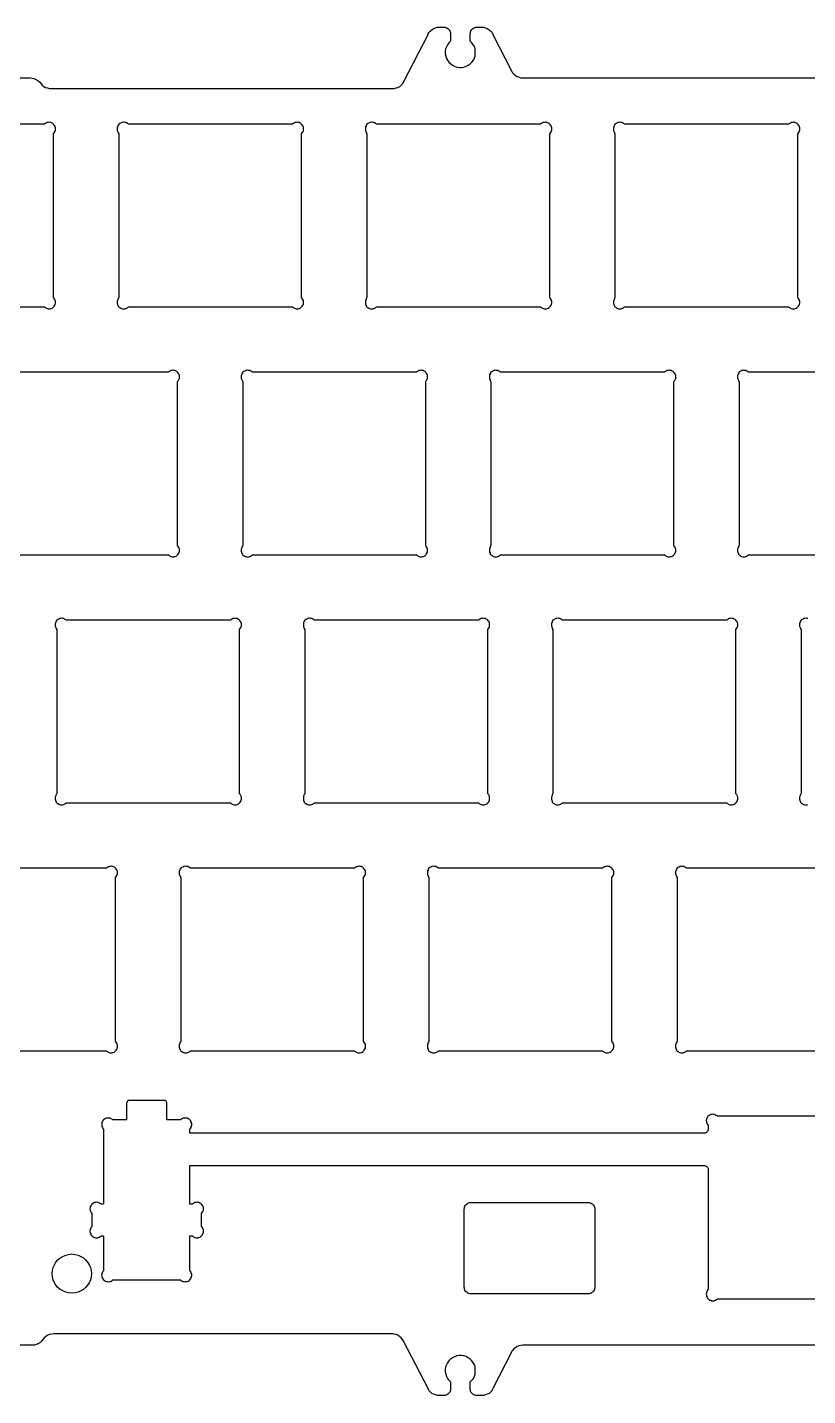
# Model space of a CAD drawing. Header units: inches. Extents: x 18 to 324, y 9 to 114.
# Drawn here: x 90.5 to 150.3, y 9.4 to 114.3 of the extents above; entities that cross this region are included whole.
import ezdxf

# ---------------------------------------------------------------- set-up
doc = ezdxf.new("R2010")
doc.units = ezdxf.units.IN
doc.header["$MEASUREMENT"] = 0

msp = doc.modelspace()

# ---------------------------------------------------------------- linework, layer by layer
for points in [[(31.59, 110.38), (90.74, 110.38), (90.74, 110.38), (90.89, 110.36), (91.04, 110.33), (91.04, 110.33), (91.19, 110.26), (91.34, 110.18), (91.34, 110.18), (91.47, 110.08), (91.57, 109.96), (91.57, 109.96), (91.67, 109.83), (91.79, 109.73), (91.79, 109.73), (91.92, 109.66), (92.07, 109.61), (92.07, 109.61), (92.22, 109.56), (92.37, 109.56), (118.47, 109.56), (118.47, 109.56), (118.62, 109.56), (118.79, 109.61), (118.79, 109.61), (118.92, 109.66), (119.07, 109.73), (119.07, 109.73), (119.17, 109.83), (119.29, 109.96), (119.29, 109.96), (119.32, 110.03), (119.37, 110.11), (121.22, 113.71), (121.22, 113.71), (121.24, 113.78), (121.29, 113.86), (121.29, 113.86), (121.39, 113.96), (121.52, 114.06), (121.52, 114.06), (121.64, 114.16), (121.79, 114.21), (121.79, 114.21), (121.94, 114.26), (122.09, 114.26), (122.44, 114.26), (122.44, 114.26), (122.52, 114.26), (122.59, 114.23), (122.59, 114.23), (122.67, 114.21), (122.74, 114.16), (122.74, 114.16), (122.79, 114.11), (122.84, 114.06), (122.84, 114.06), (122.89, 113.98), (122.92, 113.91), (122.92, 113.91), (122.94, 113.83), (122.94, 113.76), (122.94, 113.21), (122.94, 113.21), (122.82, 113.08), (122.72, 112.93), (122.72, 112.93), (122.64, 112.76), (122.57, 112.61), (122.57, 112.61), (122.54, 112.41), (122.54, 112.23), (122.54, 112.23), (122.59, 112.06), (122.64, 111.88), (122.64, 111.88), (122.72, 111.73), (122.82, 111.58), (122.82, 111.58), (122.97, 111.46), (123.09, 111.36), (123.09, 111.36), (123.27, 111.26), (123.44, 111.21), (123.44, 111.21), (123.62, 111.18), (123.79, 111.18), (123.79, 111.18), (123.97, 111.21), (124.14, 111.28), (124.14, 111.28), (124.29, 111.36), (124.44, 111.46), (124.44, 111.46), (124.57, 111.58), (124.69, 111.73), (124.69, 111.73), (124.77, 111.91), (124.82, 112.06), (124.82, 112.06), (124.84, 112.26), (124.84, 112.43), (124.84, 112.43), (124.82, 112.61), (124.77, 112.78), (124.77, 112.78), (124.67, 112.93), (124.57, 113.08), (124.57, 113.08), (124.52, 113.13), (124.44, 113.21), (124.44, 113.76), (124.44, 113.76), (124.47, 113.83), (124.47, 113.91), (124.47, 113.91), (124.49, 113.98), (124.54, 114.06), (124.54, 114.06), (124.59, 114.11), (124.64, 114.16), (124.64, 114.16), (124.72, 114.21), (124.79, 114.23), (124.79, 114.23), (124.87, 114.26), (124.94, 114.26), (125.29, 114.26), (125.29, 114.26), (125.37, 114.26), (125.47, 114.26), (125.47, 114.26), (125.62, 114.21), (125.74, 114.16), (125.74, 114.16), (125.89, 114.06), (126.02, 113.96), (126.02, 113.96), (126.12, 113.86), (126.19, 113.71), (127.62, 110.93), (127.62, 110.93), (127.69, 110.78), (127.79, 110.66), (127.79, 110.66), (127.92, 110.56), (128.04, 110.48), (128.04, 110.48), (128.19, 110.43), (128.34, 110.38), (128.34, 110.38), (128.42, 110.38), (128.49, 110.38), (213.59, 110.38)], [(79.27, 92.83), (91.84, 92.83), (91.84, 92.83), (91.92, 92.78), (91.97, 92.73), (91.97, 92.73), (92.04, 92.71), (92.12, 92.68), (92.12, 92.68), (92.19, 92.68), (92.27, 92.68), (92.27, 92.68), (92.34, 92.71), (92.42, 92.73), (92.42, 92.73), (92.49, 92.78), (92.54, 92.83), (92.54, 92.83), (92.59, 92.88), (92.64, 92.96), (92.64, 92.96), (92.67, 93.03), (92.69, 93.11), (92.69, 93.11), (92.69, 93.18), (92.69, 93.26), (92.69, 93.26), (92.67, 93.33), (92.64, 93.41), (92.64, 93.41), (92.59, 93.48), (92.54, 93.53), (92.54, 106.11), (92.54, 106.11), (92.59, 106.18), (92.64, 106.26), (92.64, 106.26), (92.67, 106.31), (92.69, 106.38), (92.69, 106.38), (92.69, 106.48), (92.69, 106.56), (92.69, 106.56), (92.67, 106.63), (92.64, 106.71), (92.64, 106.71), (92.59, 106.76), (92.54, 106.83), (92.54, 106.83), (92.49, 106.88), (92.42, 106.91), (92.42, 106.91), (92.34, 106.96), (92.27, 106.96), (92.27, 106.96), (92.19, 106.98), (92.12, 106.96), (92.12, 106.96), (92.04, 106.96), (91.97, 106.91), (91.97, 106.91), (91.92, 106.88), (91.84, 106.83), (79.27, 106.83)], [(110.84, 92.83), (110.92, 92.78), (110.97, 92.73), (110.97, 92.73), (111.04, 92.71), (111.12, 92.68), (111.12, 92.68), (111.19, 92.68), (111.27, 92.68), (111.27, 92.68), (111.34, 92.71), (111.42, 92.73), (111.42, 92.73), (111.49, 92.78), (111.54, 92.83), (111.54, 92.83), (111.59, 92.88), (111.64, 92.96), (111.64, 92.96), (111.67, 93.03), (111.69, 93.11), (111.69, 93.11), (111.69, 93.18), (111.69, 93.26), (111.69, 93.26), (111.67, 93.33), (111.64, 93.41), (111.64, 93.41), (111.59, 93.48), (111.54, 93.53), (111.54, 106.11), (111.54, 106.11), (111.59, 106.18), (111.64, 106.26), (111.64, 106.26), (111.67, 106.31), (111.69, 106.38), (111.69, 106.38), (111.69, 106.48), (111.69, 106.56), (111.69, 106.56), (111.67, 106.63), (111.64, 106.71), (111.64, 106.71), (111.59, 106.76), (111.54, 106.83), (111.54, 106.83), (111.49, 106.88), (111.42, 106.91), (111.42, 106.91), (111.34, 106.96), (111.27, 106.96), (111.27, 106.96), (111.19, 106.98), (111.12, 106.96), (111.12, 106.96), (111.04, 106.96), (110.97, 106.91), (110.97, 106.91), (110.92, 106.88), (110.84, 106.83), (98.27, 106.83), (98.27, 106.83), (98.19, 106.88), (98.14, 106.91), (98.14, 106.91), (98.07, 106.96), (97.99, 106.96), (97.99, 106.96), (97.92, 106.98), (97.82, 106.96), (97.82, 106.96), (97.74, 106.96), (97.69, 106.91), (97.69, 106.91), (97.62, 106.88), (97.54, 106.83), (97.54, 106.83), (97.49, 106.76), (97.47, 106.71), (97.47, 106.71), (97.44, 106.63), (97.42, 106.56), (97.42, 106.56), (97.42, 106.48), (97.42, 106.38), (97.42, 106.38), (97.44, 106.31), (97.47, 106.26), (97.47, 106.26), (97.49, 106.18), (97.54, 106.11), (97.54, 93.53), (97.54, 93.53), (97.49, 93.48), (97.47, 93.41), (97.47, 93.41), (97.44, 93.33), (97.42, 93.26), (97.42, 93.26), (97.42, 93.18), (97.42, 93.11), (97.42, 93.11), (97.44, 93.03), (97.47, 92.96), (97.47, 92.96), (97.49, 92.88), (97.54, 92.83), (97.54, 92.83), (97.62, 92.78), (97.69, 92.73), (97.69, 92.73), (97.74, 92.71), (97.82, 92.68), (97.82, 92.68), (97.92, 92.68), (97.99, 92.68), (97.99, 92.68), (98.07, 92.71), (98.14, 92.73), (98.14, 92.73), (98.19, 92.78), (98.27, 92.83), (110.84, 92.83)], [(129.84, 92.83), (129.92, 92.78), (129.97, 92.73), (129.97, 92.73), (130.04, 92.71), (130.12, 92.68), (130.12, 92.68), (130.19, 92.68), (130.27, 92.68), (130.27, 92.68), (130.34, 92.71), (130.42, 92.73), (130.42, 92.73), (130.49, 92.78), (130.54, 92.83), (130.54, 92.83), (130.59, 92.88), (130.64, 92.96), (130.64, 92.96), (130.67, 93.03), (130.69, 93.11), (130.69, 93.11), (130.69, 93.18), (130.69, 93.26), (130.69, 93.26), (130.67, 93.33), (130.64, 93.41), (130.64, 93.41), (130.59, 93.48), (130.54, 93.53), (130.54, 106.11), (130.54, 106.11), (130.59, 106.18), (130.64, 106.26), (130.64, 106.26), (130.67, 106.31), (130.69, 106.38), (130.69, 106.38), (130.69, 106.48), (130.69, 106.56), (130.69, 106.56), (130.67, 106.63), (130.64, 106.71), (130.64, 106.71), (130.59, 106.76), (130.54, 106.83), (130.54, 106.83), (130.49, 106.88), (130.42, 106.91), (130.42, 106.91), (130.34, 106.96), (130.27, 106.96), (130.27, 106.96), (130.19, 106.98), (130.12, 106.96), (130.12, 106.96), (130.04, 106.96), (129.97, 106.91), (129.97, 106.91), (129.92, 106.88), (129.84, 106.83), (117.27, 106.83), (117.27, 106.83), (117.19, 106.88), (117.14, 106.91), (117.14, 106.91), (117.07, 106.96), (116.99, 106.96), (116.99, 106.96), (116.92, 106.98), (116.82, 106.96), (116.82, 106.96), (116.74, 106.96), (116.69, 106.91), (116.69, 106.91), (116.62, 106.88), (116.54, 106.83), (116.54, 106.83), (116.49, 106.76), (116.47, 106.71), (116.47, 106.71), (116.44, 106.63), (116.42, 106.56), (116.42, 106.56), (116.42, 106.48), (116.42, 106.38), (116.42, 106.38), (116.44, 106.31), (116.47, 106.26), (116.47, 106.26), (116.49, 106.18), (116.54, 106.11), (116.54, 93.53), (116.54, 93.53), (116.49, 93.48), (116.47, 93.41), (116.47, 93.41), (116.44, 93.33), (116.42, 93.26), (116.42, 93.26), (116.42, 93.18), (116.42, 93.11), (116.42, 93.11), (116.44, 93.03), (116.47, 92.96), (116.47, 92.96), (116.49, 92.88), (116.54, 92.83), (116.54, 92.83), (116.62, 92.78), (116.69, 92.73), (116.69, 92.73), (116.74, 92.71), (116.82, 92.68), (116.82, 92.68), (116.92, 92.68), (116.99, 92.68), (116.99, 92.68), (117.07, 92.71), (117.14, 92.73), (117.14, 92.73), (117.19, 92.78), (117.27, 92.83), (129.84, 92.83)], [(148.84, 92.83), (148.92, 92.78), (148.97, 92.73), (148.97, 92.73), (149.04, 92.71), (149.12, 92.68), (149.12, 92.68), (149.19, 92.68), (149.27, 92.68), (149.27, 92.68), (149.34, 92.71), (149.42, 92.73), (149.42, 92.73), (149.49, 92.78), (149.54, 92.83), (149.54, 92.83), (149.59, 92.88), (149.64, 92.96), (149.64, 92.96), (149.67, 93.03), (149.69, 93.11), (149.69, 93.11), (149.69, 93.18), (149.69, 93.26), (149.69, 93.26), (149.67, 93.33), (149.64, 93.41), (149.64, 93.41), (149.59, 93.48), (149.54, 93.53), (149.54, 106.11), (149.54, 106.11), (149.59, 106.18), (149.64, 106.26), (149.64, 106.26), (149.67, 106.31), (149.69, 106.38), (149.69, 106.38), (149.69, 106.48), (149.69, 106.56), (149.69, 106.56), (149.67, 106.63), (149.64, 106.71), (149.64, 106.71), (149.59, 106.76), (149.54, 106.83), (149.54, 106.83), (149.49, 106.88), (149.42, 106.91), (149.42, 106.91), (149.34, 106.96), (149.27, 106.96), (149.27, 106.96), (149.19, 106.98), (149.12, 106.96), (149.12, 106.96), (149.04, 106.96), (148.97, 106.91), (148.97, 106.91), (148.92, 106.88), (148.84, 106.83), (136.27, 106.83), (136.27, 106.83), (136.19, 106.88), (136.14, 106.91), (136.14, 106.91), (136.07, 106.96), (135.99, 106.96), (135.99, 106.96), (135.92, 106.98), (135.82, 106.96), (135.82, 106.96), (135.74, 106.96), (135.69, 106.91), (135.69, 106.91), (135.62, 106.88), (135.54, 106.83), (135.54, 106.83), (135.49, 106.76), (135.47, 106.71), (135.47, 106.71), (135.44, 106.63), (135.42, 106.56), (135.42, 106.56), (135.42, 106.48), (135.42, 106.38), (135.42, 106.38), (135.44, 106.31), (135.47, 106.26), (135.47, 106.26), (135.49, 106.18), (135.54, 106.11), (135.54, 93.53), (135.54, 93.53), (135.49, 93.48), (135.47, 93.41), (135.47, 93.41), (135.44, 93.33), (135.42, 93.26), (135.42, 93.26), (135.42, 93.18), (135.42, 93.11), (135.42, 93.11), (135.44, 93.03), (135.47, 92.96), (135.47, 92.96), (135.49, 92.88), (135.54, 92.83), (135.54, 92.83), (135.62, 92.78), (135.69, 92.73), (135.69, 92.73), (135.74, 92.71), (135.82, 92.68), (135.82, 92.68), (135.92, 92.68), (135.99, 92.68), (135.99, 92.68), (136.07, 92.71), (136.14, 92.73), (136.14, 92.73), (136.19, 92.78), (136.27, 92.83), (148.84, 92.83)], [(102.04, 87.11), (102.09, 87.18), (102.14, 87.26), (102.14, 87.26), (102.17, 87.31), (102.19, 87.38), (102.19, 87.38), (102.19, 87.48), (102.19, 87.56), (102.19, 87.56), (102.17, 87.63), (102.14, 87.71), (102.14, 87.71), (102.09, 87.76), (102.04, 87.83), (102.04, 87.83), (101.99, 87.88), (101.92, 87.91), (101.92, 87.91), (101.84, 87.96), (101.77, 87.96), (101.77, 87.96), (101.69, 87.98), (101.62, 87.96), (101.62, 87.96), (101.54, 87.96), (101.47, 87.91), (101.47, 87.91), (101.42, 87.88), (101.34, 87.83), (88.77, 87.83)], [(88.77, 73.83), (101.34, 73.83), (101.34, 73.83), (101.42, 73.78), (101.47, 73.73), (101.47, 73.73), (101.54, 73.71), (101.62, 73.68), (101.62, 73.68), (101.69, 73.68), (101.77, 73.68), (101.77, 73.68), (101.84, 73.71), (101.92, 73.73), (101.92, 73.73), (101.99, 73.78), (102.04, 73.83), (102.04, 73.83), (102.09, 73.88), (102.14, 73.96), (102.14, 73.96), (102.17, 74.03), (102.19, 74.11), (102.19, 74.11), (102.19, 74.18), (102.19, 74.26), (102.19, 74.26), (102.17, 74.33), (102.14, 74.41), (102.14, 74.41), (102.09, 74.48), (102.04, 74.53), (102.04, 87.11)], [(121.04, 87.11), (121.09, 87.18), (121.14, 87.26), (121.14, 87.26), (121.17, 87.31), (121.19, 87.38), (121.19, 87.38), (121.19, 87.48), (121.19, 87.56), (121.19, 87.56), (121.17, 87.63), (121.14, 87.71), (121.14, 87.71), (121.09, 87.76), (121.04, 87.83), (121.04, 87.83), (120.99, 87.88), (120.92, 87.91), (120.92, 87.91), (120.84, 87.96), (120.77, 87.96), (120.77, 87.96), (120.69, 87.98), (120.62, 87.96), (120.62, 87.96), (120.54, 87.96), (120.47, 87.91), (120.47, 87.91), (120.42, 87.88), (120.34, 87.83), (107.77, 87.83), (107.77, 87.83), (107.69, 87.88), (107.64, 87.91), (107.64, 87.91), (107.57, 87.96), (107.49, 87.96), (107.49, 87.96), (107.42, 87.98), (107.32, 87.96), (107.32, 87.96), (107.24, 87.96), (107.19, 87.91), (107.19, 87.91), (107.12, 87.88), (107.04, 87.83), (107.04, 87.83), (106.99, 87.76), (106.97, 87.71), (106.97, 87.71), (106.94, 87.63), (106.92, 87.56), (106.92, 87.56), (106.92, 87.48), (106.92, 87.38), (106.92, 87.38), (106.94, 87.31), (106.97, 87.26), (106.97, 87.26), (106.99, 87.18), (107.04, 87.11), (107.04, 74.53), (107.04, 74.53), (106.99, 74.48), (106.97, 74.41), (106.97, 74.41), (106.94, 74.33), (106.92, 74.26), (106.92, 74.26), (106.92, 74.18), (106.92, 74.11), (106.92, 74.11), (106.94, 74.03), (106.97, 73.96), (106.97, 73.96), (106.99, 73.88), (107.04, 73.83), (107.04, 73.83), (107.12, 73.78), (107.19, 73.73), (107.19, 73.73), (107.24, 73.71), (107.32, 73.68), (107.32, 73.68), (107.42, 73.68), (107.49, 73.68), (107.49, 73.68), (107.57, 73.71), (107.64, 73.73), (107.64, 73.73), (107.69, 73.78), (107.77, 73.83), (120.34, 73.83), (120.34, 73.83), (120.42, 73.78), (120.47, 73.73), (120.47, 73.73), (120.54, 73.71), (120.62, 73.68), (120.62, 73.68), (120.69, 73.68), (120.77, 73.68), (120.77, 73.68), (120.84, 73.71), (120.92, 73.73), (120.92, 73.73), (120.99, 73.78), (121.04, 73.83), (121.04, 73.83), (121.09, 73.88), (121.14, 73.96), (121.14, 73.96), (121.17, 74.03), (121.19, 74.11), (121.19, 74.11), (121.19, 74.18), (121.19, 74.26), (121.19, 74.26), (121.17, 74.33), (121.14, 74.41), (121.14, 74.41), (121.09, 74.48), (121.04, 74.53), (121.04, 87.11)], [(140.04, 87.11), (140.09, 87.18), (140.14, 87.26), (140.14, 87.26), (140.17, 87.31), (140.19, 87.38), (140.19, 87.38), (140.19, 87.48), (140.19, 87.56), (140.19, 87.56), (140.17, 87.63), (140.14, 87.71), (140.14, 87.71), (140.09, 87.76), (140.04, 87.83), (140.04, 87.83), (139.99, 87.88), (139.92, 87.91), (139.92, 87.91), (139.84, 87.96), (139.77, 87.96), (139.77, 87.96), (139.69, 87.98), (139.62, 87.96), (139.62, 87.96), (139.54, 87.96), (139.47, 87.91), (139.47, 87.91), (139.42, 87.88), (139.34, 87.83), (126.77, 87.83), (126.77, 87.83), (126.69, 87.88), (126.64, 87.91), (126.64, 87.91), (126.57, 87.96), (126.49, 87.96), (126.49, 87.96), (126.42, 87.98), (126.32, 87.96), (126.32, 87.96), (126.24, 87.96), (126.19, 87.91), (126.19, 87.91), (126.12, 87.88), (126.04, 87.83), (126.04, 87.83), (125.99, 87.76), (125.97, 87.71), (125.97, 87.71), (125.94, 87.63), (125.92, 87.56), (125.92, 87.56), (125.92, 87.48), (125.92, 87.38), (125.92, 87.38), (125.94, 87.31), (125.97, 87.26), (125.97, 87.26), (125.99, 87.18), (126.04, 87.11), (126.04, 74.53), (126.04, 74.53), (125.99, 74.48), (125.97, 74.41), (125.97, 74.41), (125.94, 74.33), (125.92, 74.26), (125.92, 74.26), (125.92, 74.18), (125.92, 74.11), (125.92, 74.11), (125.94, 74.03), (125.97, 73.96), (125.97, 73.96), (125.99, 73.88), (126.04, 73.83), (126.04, 73.83), (126.12, 73.78), (126.19, 73.73), (126.19, 73.73), (126.24, 73.71), (126.32, 73.68), (126.32, 73.68), (126.42, 73.68), (126.49, 73.68), (126.49, 73.68), (126.57, 73.71), (126.64, 73.73), (126.64, 73.73), (126.69, 73.78), (126.77, 73.83), (139.34, 73.83), (139.34, 73.83), (139.42, 73.78), (139.47, 73.73), (139.47, 73.73), (139.54, 73.71), (139.62, 73.68), (139.62, 73.68), (139.69, 73.68), (139.77, 73.68), (139.77, 73.68), (139.84, 73.71), (139.92, 73.73), (139.92, 73.73), (139.99, 73.78), (140.04, 73.83), (140.04, 73.83), (140.09, 73.88), (140.14, 73.96), (140.14, 73.96), (140.17, 74.03), (140.19, 74.11), (140.19, 74.11), (140.19, 74.18), (140.19, 74.26), (140.19, 74.26), (140.17, 74.33), (140.14, 74.41), (140.14, 74.41), (140.09, 74.48), (140.04, 74.53), (140.04, 87.11)], [(158.34, 87.83), (145.77, 87.83), (145.77, 87.83), (145.69, 87.88), (145.64, 87.91), (145.64, 87.91), (145.57, 87.96), (145.49, 87.96), (145.49, 87.96), (145.42, 87.98), (145.32, 87.96), (145.32, 87.96), (145.24, 87.96), (145.19, 87.91), (145.19, 87.91), (145.12, 87.88), (145.04, 87.83), (145.04, 87.83), (144.99, 87.76), (144.97, 87.71), (144.97, 87.71), (144.94, 87.63), (144.92, 87.56), (144.92, 87.56), (144.92, 87.48), (144.92, 87.38), (144.92, 87.38), (144.94, 87.31), (144.97, 87.26), (144.97, 87.26), (144.99, 87.18), (145.04, 87.11), (145.04, 74.53), (145.04, 74.53), (144.99, 74.48), (144.97, 74.41), (144.97, 74.41), (144.94, 74.33), (144.92, 74.26), (144.92, 74.26), (144.92, 74.18), (144.92, 74.11), (144.92, 74.11), (144.94, 74.03), (144.97, 73.96), (144.97, 73.96), (144.99, 73.88), (145.04, 73.83), (145.04, 73.83), (145.12, 73.78), (145.19, 73.73), (145.19, 73.73), (145.24, 73.71), (145.32, 73.68), (145.32, 73.68), (145.42, 73.68), (145.49, 73.68), (145.49, 73.68), (145.57, 73.71), (145.64, 73.73), (145.64, 73.73), (145.69, 73.78), (145.77, 73.83), (158.34, 73.83)], [(106.79, 68.11), (106.84, 68.18), (106.89, 68.26), (106.89, 68.26), (106.92, 68.31), (106.94, 68.38), (106.94, 68.38), (106.94, 68.48), (106.94, 68.56), (106.94, 68.56), (106.92, 68.63), (106.89, 68.71), (106.89, 68.71), (106.84, 68.76), (106.79, 68.83), (106.79, 68.83), (106.74, 68.88), (106.67, 68.91), (106.67, 68.91), (106.59, 68.96), (106.52, 68.96), (106.52, 68.96), (106.44, 68.98), (106.37, 68.96), (106.37, 68.96), (106.29, 68.96), (106.22, 68.91), (106.22, 68.91), (106.17, 68.88), (106.09, 68.83), (93.52, 68.83), (93.52, 68.83), (93.44, 68.88), (93.39, 68.91), (93.39, 68.91), (93.32, 68.96), (93.24, 68.96), (93.24, 68.96), (93.17, 68.98), (93.07, 68.96), (93.07, 68.96), (92.99, 68.96), (92.94, 68.91), (92.94, 68.91), (92.87, 68.88), (92.79, 68.83), (92.79, 68.83), (92.74, 68.76), (92.72, 68.71), (92.72, 68.71), (92.69, 68.63), (92.67, 68.56), (92.67, 68.56), (92.67, 68.48), (92.67, 68.38), (92.67, 68.38), (92.69, 68.31), (92.72, 68.26), (92.72, 68.26), (92.74, 68.18), (92.79, 68.11), (92.79, 55.53), (92.79, 55.53), (92.74, 55.48), (92.72, 55.41), (92.72, 55.41), (92.69, 55.33), (92.67, 55.26), (92.67, 55.26), (92.67, 55.18), (92.67, 55.11), (92.67, 55.11), (92.69, 55.03), (92.72, 54.96), (92.72, 54.96), (92.74, 54.88), (92.79, 54.83), (92.79, 54.83), (92.87, 54.78), (92.94, 54.73), (92.94, 54.73), (92.99, 54.71), (93.07, 54.68), (93.07, 54.68), (93.17, 54.68), (93.24, 54.68), (93.24, 54.68), (93.32, 54.71), (93.39, 54.73), (93.39, 54.73), (93.44, 54.78), (93.52, 54.83), (106.09, 54.83), (106.09, 54.83), (106.17, 54.78), (106.22, 54.73), (106.22, 54.73), (106.29, 54.71), (106.37, 54.68), (106.37, 54.68), (106.44, 54.68), (106.52, 54.68), (106.52, 54.68), (106.59, 54.71), (106.67, 54.73), (106.67, 54.73), (106.74, 54.78), (106.79, 54.83), (106.79, 54.83), (106.84, 54.88), (106.89, 54.96), (106.89, 54.96), (106.92, 55.03), (106.94, 55.11), (106.94, 55.11), (106.94, 55.18), (106.94, 55.26), (106.94, 55.26), (106.92, 55.33), (106.89, 55.41), (106.89, 55.41), (106.84, 55.48), (106.79, 55.53), (106.79, 68.11)], [(125.79, 68.11), (125.84, 68.18), (125.89, 68.26), (125.89, 68.26), (125.92, 68.31), (125.94, 68.38), (125.94, 68.38), (125.94, 68.48), (125.94, 68.56), (125.94, 68.56), (125.92, 68.63), (125.89, 68.71), (125.89, 68.71), (125.84, 68.76), (125.79, 68.83), (125.79, 68.83), (125.74, 68.88), (125.67, 68.91), (125.67, 68.91), (125.59, 68.96), (125.52, 68.96), (125.52, 68.96), (125.44, 68.98), (125.37, 68.96), (125.37, 68.96), (125.29, 68.96), (125.22, 68.91), (125.22, 68.91), (125.17, 68.88), (125.09, 68.83), (112.52, 68.83), (112.52, 68.83), (112.44, 68.88), (112.39, 68.91), (112.39, 68.91), (112.32, 68.96), (112.24, 68.96), (112.24, 68.96), (112.17, 68.98), (112.07, 68.96), (112.07, 68.96), (111.99, 68.96), (111.94, 68.91), (111.94, 68.91), (111.87, 68.88), (111.79, 68.83), (111.79, 68.83), (111.74, 68.76), (111.72, 68.71), (111.72, 68.71), (111.69, 68.63), (111.67, 68.56), (111.67, 68.56), (111.67, 68.48), (111.67, 68.38), (111.67, 68.38), (111.69, 68.31), (111.72, 68.26), (111.72, 68.26), (111.74, 68.18), (111.79, 68.11), (111.79, 55.53), (111.79, 55.53), (111.74, 55.48), (111.72, 55.41), (111.72, 55.41), (111.69, 55.33), (111.67, 55.26), (111.67, 55.26), (111.67, 55.18), (111.67, 55.11), (111.67, 55.11), (111.69, 55.03), (111.72, 54.96), (111.72, 54.96), (111.74, 54.88), (111.79, 54.83), (111.79, 54.83), (111.87, 54.78), (111.94, 54.73), (111.94, 54.73), (111.99, 54.71), (112.07, 54.68), (112.07, 54.68), (112.17, 54.68), (112.24, 54.68), (112.24, 54.68), (112.32, 54.71), (112.39, 54.73), (112.39, 54.73), (112.44, 54.78), (112.52, 54.83), (125.09, 54.83), (125.09, 54.83), (125.17, 54.78), (125.22, 54.73), (125.22, 54.73), (125.29, 54.71), (125.37, 54.68), (125.37, 54.68), (125.44, 54.68), (125.52, 54.68), (125.52, 54.68), (125.59, 54.71), (125.67, 54.73), (125.67, 54.73), (125.74, 54.78), (125.79, 54.83), (125.79, 54.83), (125.84, 54.88), (125.89, 54.96), (125.89, 54.96), (125.92, 55.03), (125.94, 55.11), (125.94, 55.11), (125.94, 55.18), (125.94, 55.26), (125.94, 55.26), (125.92, 55.33), (125.89, 55.41), (125.89, 55.41), (125.84, 55.48), (125.79, 55.53), (125.79, 68.11)], [(131.52, 68.83), (131.44, 68.88), (131.39, 68.91), (131.39, 68.91), (131.32, 68.96), (131.24, 68.96), (131.24, 68.96), (131.17, 68.98), (131.07, 68.96), (131.07, 68.96), (130.99, 68.96), (130.94, 68.91), (130.94, 68.91), (130.87, 68.88), (130.79, 68.83), (130.79, 68.83), (130.74, 68.76), (130.72, 68.71), (130.72, 68.71), (130.69, 68.63), (130.67, 68.56), (130.67, 68.56), (130.67, 68.48), (130.67, 68.38), (130.67, 68.38), (130.69, 68.31), (130.72, 68.26), (130.72, 68.26), (130.74, 68.18), (130.79, 68.11), (130.79, 55.53), (130.79, 55.53), (130.74, 55.48), (130.72, 55.41), (130.72, 55.41), (130.69, 55.33), (130.67, 55.26), (130.67, 55.26), (130.67, 55.18), (130.67, 55.11), (130.67, 55.11), (130.69, 55.03), (130.72, 54.96), (130.72, 54.96), (130.74, 54.88), (130.79, 54.83), (130.79, 54.83), (130.87, 54.78), (130.94, 54.73), (130.94, 54.73), (130.99, 54.71), (131.07, 54.68), (131.07, 54.68), (131.17, 54.68), (131.24, 54.68), (131.24, 54.68), (131.32, 54.71), (131.39, 54.73), (131.39, 54.73), (131.44, 54.78), (131.52, 54.83), (144.09, 54.83), (144.09, 54.83), (144.17, 54.78), (144.22, 54.73), (144.22, 54.73), (144.29, 54.71), (144.37, 54.68), (144.37, 54.68), (144.44, 54.68), (144.52, 54.68), (144.52, 54.68), (144.59, 54.71), (144.67, 54.73), (144.67, 54.73), (144.74, 54.78), (144.79, 54.83), (144.79, 54.83), (144.84, 54.88), (144.89, 54.96), (144.89, 54.96), (144.92, 55.03), (144.94, 55.11), (144.94, 55.11), (144.94, 55.18), (144.94, 55.26), (144.94, 55.26), (144.92, 55.33), (144.89, 55.41), (144.89, 55.41), (144.84, 55.48), (144.79, 55.53), (144.79, 68.11), (144.79, 68.11), (144.84, 68.18), (144.89, 68.26), (144.89, 68.26), (144.92, 68.31), (144.94, 68.38), (144.94, 68.38), (144.94, 68.48), (144.94, 68.56), (144.94, 68.56), (144.92, 68.63), (144.89, 68.71), (144.89, 68.71), (144.84, 68.76), (144.79, 68.83), (144.79, 68.83), (144.74, 68.88), (144.67, 68.91), (144.67, 68.91), (144.59, 68.96), (144.52, 68.96), (144.52, 68.96), (144.44, 68.98), (144.37, 68.96), (144.37, 68.96), (144.29, 68.96), (144.22, 68.91), (144.22, 68.91), (144.17, 68.88), (144.09, 68.83), (131.52, 68.83)], [(150.32, 68.96), (150.24, 68.96), (150.24, 68.96), (150.17, 68.98), (150.07, 68.96), (150.07, 68.96), (149.99, 68.96), (149.94, 68.91), (149.94, 68.91), (149.87, 68.88), (149.79, 68.83), (149.79, 68.83), (149.74, 68.76), (149.72, 68.71), (149.72, 68.71), (149.69, 68.63), (149.67, 68.56), (149.67, 68.56), (149.67, 68.48), (149.67, 68.38), (149.67, 68.38), (149.69, 68.31), (149.72, 68.26), (149.72, 68.26), (149.74, 68.18), (149.79, 68.11), (149.79, 55.53), (149.79, 55.53), (149.74, 55.48), (149.72, 55.41), (149.72, 55.41), (149.69, 55.33), (149.67, 55.26), (149.67, 55.26), (149.67, 55.18), (149.67, 55.11), (149.67, 55.11), (149.69, 55.03), (149.72, 54.96), (149.72, 54.96), (149.74, 54.88), (149.79, 54.83), (149.79, 54.83), (149.87, 54.78), (149.94, 54.73), (149.94, 54.73), (149.99, 54.71), (150.07, 54.68), (150.07, 54.68), (150.17, 54.68), (150.24, 54.68), (150.24, 54.68), (150.32, 54.71)], [(84.02, 35.83), (96.59, 35.83), (96.59, 35.83), (96.67, 35.78), (96.72, 35.73), (96.72, 35.73), (96.79, 35.71), (96.87, 35.68), (96.87, 35.68), (96.94, 35.68), (97.02, 35.68), (97.02, 35.68), (97.09, 35.71), (97.17, 35.73), (97.17, 35.73), (97.24, 35.78), (97.29, 35.83), (97.29, 35.83), (97.34, 35.88), (97.39, 35.96), (97.39, 35.96), (97.42, 36.03), (97.44, 36.11), (97.44, 36.11), (97.44, 36.18), (97.44, 36.26), (97.44, 36.26), (97.42, 36.33), (97.39, 36.41), (97.39, 36.41), (97.34, 36.48), (97.29, 36.53), (97.29, 49.11), (97.29, 49.11), (97.34, 49.18), (97.39, 49.26), (97.39, 49.26), (97.42, 49.31), (97.44, 49.38), (97.44, 49.38), (97.44, 49.48), (97.44, 49.56), (97.44, 49.56), (97.42, 49.63), (97.39, 49.71), (97.39, 49.71), (97.34, 49.76), (97.29, 49.83), (97.29, 49.83), (97.24, 49.88), (97.17, 49.91), (97.17, 49.91), (97.09, 49.96), (97.02, 49.96), (97.02, 49.96), (96.94, 49.98), (96.87, 49.96), (96.87, 49.96), (96.79, 49.96), (96.72, 49.91), (96.72, 49.91), (96.67, 49.88), (96.59, 49.83), (84.02, 49.83)], [(102.29, 36.53), (102.24, 36.48), (102.22, 36.41), (102.22, 36.41), (102.19, 36.33), (102.17, 36.26), (102.17, 36.26), (102.17, 36.18), (102.17, 36.11), (102.17, 36.11), (102.19, 36.03), (102.22, 35.96), (102.22, 35.96), (102.24, 35.88), (102.29, 35.83), (102.29, 35.83), (102.37, 35.78), (102.44, 35.73), (102.44, 35.73), (102.49, 35.71), (102.57, 35.68), (102.57, 35.68), (102.67, 35.68), (102.74, 35.68), (102.74, 35.68), (102.82, 35.71), (102.89, 35.73), (102.89, 35.73), (102.94, 35.78), (103.02, 35.83), (115.59, 35.83), (115.59, 35.83), (115.67, 35.78), (115.72, 35.73), (115.72, 35.73), (115.79, 35.71), (115.87, 35.68), (115.87, 35.68), (115.94, 35.68), (116.02, 35.68), (116.02, 35.68), (116.09, 35.71), (116.17, 35.73), (116.17, 35.73), (116.24, 35.78), (116.29, 35.83), (116.29, 35.83), (116.34, 35.88), (116.39, 35.96), (116.39, 35.96), (116.42, 36.03), (116.44, 36.11), (116.44, 36.11), (116.44, 36.18), (116.44, 36.26), (116.44, 36.26), (116.42, 36.33), (116.39, 36.41), (116.39, 36.41), (116.34, 36.48), (116.29, 36.53), (116.29, 49.11), (116.29, 49.11), (116.34, 49.18), (116.39, 49.26), (116.39, 49.26), (116.42, 49.31), (116.44, 49.38), (116.44, 49.38), (116.44, 49.48), (116.44, 49.56), (116.44, 49.56), (116.42, 49.63), (116.39, 49.71), (116.39, 49.71), (116.34, 49.76), (116.29, 49.83), (116.29, 49.83), (116.24, 49.88), (116.17, 49.91), (116.17, 49.91), (116.09, 49.96), (116.02, 49.96), (116.02, 49.96), (115.94, 49.98), (115.87, 49.96), (115.87, 49.96), (115.79, 49.96), (115.72, 49.91), (115.72, 49.91), (115.67, 49.88), (115.59, 49.83), (103.02, 49.83), (103.02, 49.83), (102.94, 49.88), (102.89, 49.91), (102.89, 49.91), (102.82, 49.96), (102.74, 49.96), (102.74, 49.96), (102.67, 49.98), (102.57, 49.96), (102.57, 49.96), (102.49, 49.96), (102.44, 49.91), (102.44, 49.91), (102.37, 49.88), (102.29, 49.83), (102.29, 49.83), (102.24, 49.76), (102.22, 49.71), (102.22, 49.71), (102.19, 49.63), (102.17, 49.56), (102.17, 49.56), (102.17, 49.48), (102.17, 49.38), (102.17, 49.38), (102.19, 49.31), (102.22, 49.26), (102.22, 49.26), (102.24, 49.18), (102.29, 49.11), (102.29, 36.53)], [(134.59, 35.83), (134.67, 35.78), (134.72, 35.73), (134.72, 35.73), (134.79, 35.71), (134.87, 35.68), (134.87, 35.68), (134.94, 35.68), (135.02, 35.68), (135.02, 35.68), (135.09, 35.71), (135.17, 35.73), (135.17, 35.73), (135.24, 35.78), (135.29, 35.83), (135.29, 35.83), (135.34, 35.88), (135.39, 35.96), (135.39, 35.96), (135.42, 36.03), (135.44, 36.11), (135.44, 36.11), (135.44, 36.18), (135.44, 36.26), (135.44, 36.26), (135.42, 36.33), (135.39, 36.41), (135.39, 36.41), (135.34, 36.48), (135.29, 36.53), (135.29, 49.11), (135.29, 49.11), (135.34, 49.18), (135.39, 49.26), (135.39, 49.26), (135.42, 49.31), (135.44, 49.38), (135.44, 49.38), (135.44, 49.48), (135.44, 49.56), (135.44, 49.56), (135.42, 49.63), (135.39, 49.71), (135.39, 49.71), (135.34, 49.76), (135.29, 49.83), (135.29, 49.83), (135.24, 49.88), (135.17, 49.91), (135.17, 49.91), (135.09, 49.96), (135.02, 49.96), (135.02, 49.96), (134.94, 49.98), (134.87, 49.96), (134.87, 49.96), (134.79, 49.96), (134.72, 49.91), (134.72, 49.91), (134.67, 49.88), (134.59, 49.83), (122.02, 49.83), (122.02, 49.83), (121.94, 49.88), (121.89, 49.91), (121.89, 49.91), (121.82, 49.96), (121.74, 49.96), (121.74, 49.96), (121.67, 49.98), (121.57, 49.96), (121.57, 49.96), (121.49, 49.96), (121.44, 49.91), (121.44, 49.91), (121.37, 49.88), (121.29, 49.83), (121.29, 49.83), (121.24, 49.76), (121.22, 49.71), (121.22, 49.71), (121.19, 49.63), (121.17, 49.56), (121.17, 49.56), (121.17, 49.48), (121.17, 49.38), (121.17, 49.38), (121.19, 49.31), (121.22, 49.26), (121.22, 49.26), (121.24, 49.18), (121.29, 49.11), (121.29, 36.53), (121.29, 36.53), (121.24, 36.48), (121.22, 36.41), (121.22, 36.41), (121.19, 36.33), (121.17, 36.26), (121.17, 36.26), (121.17, 36.18), (121.17, 36.11), (121.17, 36.11), (121.19, 36.03), (121.22, 35.96), (121.22, 35.96), (121.24, 35.88), (121.29, 35.83), (121.29, 35.83), (121.37, 35.78), (121.44, 35.73), (121.44, 35.73), (121.49, 35.71), (121.57, 35.68), (121.57, 35.68), (121.67, 35.68), (121.74, 35.68), (121.74, 35.68), (121.82, 35.71), (121.89, 35.73), (121.89, 35.73), (121.94, 35.78), (122.02, 35.83), (134.59, 35.83)], [(153.59, 49.83), (141.02, 49.83), (141.02, 49.83), (140.94, 49.88), (140.89, 49.91), (140.89, 49.91), (140.82, 49.96), (140.74, 49.96), (140.74, 49.96), (140.67, 49.98), (140.57, 49.96), (140.57, 49.96), (140.49, 49.96), (140.44, 49.91), (140.44, 49.91), (140.37, 49.88), (140.29, 49.83), (140.29, 49.83), (140.24, 49.76), (140.22, 49.71), (140.22, 49.71), (140.19, 49.63), (140.17, 49.56), (140.17, 49.56), (140.17, 49.48), (140.17, 49.38), (140.17, 49.38), (140.19, 49.31), (140.22, 49.26), (140.22, 49.26), (140.24, 49.18), (140.29, 49.11), (140.29, 36.53), (140.29, 36.53), (140.24, 36.48), (140.22, 36.41), (140.22, 36.41), (140.19, 36.33), (140.17, 36.26), (140.17, 36.26), (140.17, 36.18), (140.17, 36.11), (140.17, 36.11), (140.19, 36.03), (140.22, 35.96), (140.22, 35.96), (140.24, 35.88), (140.29, 35.83), (140.29, 35.83), (140.37, 35.78), (140.44, 35.73), (140.44, 35.73), (140.49, 35.71), (140.57, 35.68), (140.57, 35.68), (140.67, 35.68), (140.74, 35.68), (140.74, 35.68), (140.82, 35.71), (140.89, 35.73), (140.89, 35.73), (140.94, 35.78), (141.02, 35.83), (153.59, 35.83)], [(155.97, 30.83), (143.39, 30.83), (143.39, 30.83), (143.32, 30.88), (143.24, 30.91), (143.24, 30.91), (143.19, 30.96), (143.12, 30.96), (143.12, 30.96), (143.02, 30.98), (142.94, 30.96), (142.94, 30.96), (142.87, 30.96), (142.79, 30.91), (142.79, 30.91), (142.74, 30.88), (142.67, 30.83), (142.67, 30.83), (142.62, 30.76), (142.59, 30.71), (142.59, 30.71), (142.54, 30.63), (142.54, 30.56), (142.54, 30.56), (142.52, 30.48), (142.54, 30.38), (142.54, 30.38), (142.54, 30.31), (142.59, 30.26), (142.59, 30.26), (142.62, 30.18), (142.67, 30.11), (142.67, 29.83), (142.67, 29.83), (142.67, 29.78), (142.67, 29.73), (142.67, 29.73), (142.64, 29.68), (142.62, 29.66), (142.62, 29.66), (142.59, 29.61), (142.54, 29.58), (142.54, 29.58), (142.52, 29.56), (142.47, 29.53), (142.47, 29.53), (142.42, 29.53), (142.37, 29.53), (102.97, 29.53), (102.97, 29.83), (102.97, 29.83), (103.02, 29.88), (103.07, 29.96), (103.07, 29.96), (103.09, 30.03), (103.12, 30.11), (103.12, 30.11), (103.12, 30.18), (103.12, 30.26), (103.12, 30.26), (103.09, 30.33), (103.07, 30.41), (103.07, 30.41), (103.02, 30.48), (102.97, 30.53), (102.97, 30.53), (102.92, 30.58), (102.84, 30.63), (102.84, 30.63), (102.77, 30.66), (102.69, 30.68), (102.69, 30.68), (102.62, 30.68), (102.54, 30.68), (102.54, 30.68), (102.47, 30.66), (102.39, 30.63), (102.39, 30.63), (102.32, 30.58), (102.27, 30.53), (101.22, 30.53), (101.22, 31.83), (101.22, 31.83), (101.22, 31.86), (101.22, 31.88), (101.22, 31.88), (101.19, 31.91), (101.19, 31.93), (101.19, 31.93), (101.17, 31.96), (101.14, 31.98), (101.14, 31.98), (101.12, 32.01), (101.09, 32.01), (101.09, 32.01), (101.07, 32.03), (101.02, 32.03), (98.32, 32.03), (98.32, 32.03), (98.29, 32.03), (98.27, 32.01), (98.27, 32.01), (98.24, 32.01), (98.22, 31.98), (98.22, 31.98), (98.19, 31.96), (98.17, 31.93), (98.17, 31.93), (98.14, 31.91), (98.14, 31.88), (98.14, 31.88), (98.12, 31.86), (98.12, 31.83), (98.12, 30.53), (97.09, 30.53), (97.09, 30.53), (97.02, 30.58), (96.94, 30.63), (96.94, 30.63), (96.89, 30.66), (96.82, 30.68), (96.82, 30.68), (96.72, 30.68), (96.64, 30.68), (96.64, 30.68), (96.57, 30.66), (96.49, 30.63), (96.49, 30.63), (96.44, 30.58), (96.37, 30.53), (96.37, 30.53), (96.32, 30.48), (96.29, 30.41), (96.29, 30.41), (96.24, 30.33), (96.24, 30.26), (96.24, 30.26), (96.22, 30.18), (96.24, 30.11), (96.24, 30.11), (96.24, 30.03), (96.29, 29.96), (96.29, 29.96), (96.32, 29.88), (96.37, 29.83), (96.37, 24.08), (96.19, 24.08), (96.19, 24.08), (96.12, 24.13), (96.04, 24.16), (96.04, 24.16), (95.99, 24.21), (95.92, 24.21), (95.92, 24.21), (95.82, 24.23), (95.74, 24.21), (95.74, 24.21), (95.67, 24.21), (95.59, 24.16), (95.59, 24.16), (95.54, 24.13), (95.47, 24.08), (95.47, 24.08), (95.42, 24.01), (95.39, 23.96), (95.39, 23.96), (95.34, 23.88), (95.34, 23.81), (95.34, 23.81), (95.32, 23.73), (95.34, 23.63), (95.34, 23.63), (95.34, 23.56), (95.39, 23.51), (95.39, 23.51), (95.42, 23.43), (95.47, 23.36), (95.47, 22.36), (95.47, 22.36), (95.42, 22.31), (95.39, 22.23), (95.39, 22.23), (95.34, 22.16), (95.34, 22.08), (95.34, 22.08), (95.32, 22.01), (95.34, 21.93), (95.34, 21.93), (95.34, 21.86), (95.39, 21.78), (95.39, 21.78), (95.42, 21.71), (95.47, 21.66), (95.47, 21.66), (95.54, 21.61), (95.59, 21.56), (95.59, 21.56), (95.67, 21.53), (95.74, 21.51), (95.74, 21.51), (95.82, 21.51), (95.92, 21.51), (95.92, 21.51), (95.99, 21.53), (96.04, 21.56), (96.04, 21.56), (96.12, 21.61), (96.19, 21.66), (96.37, 21.66), (96.37, 18.98), (96.37, 18.98), (96.32, 18.93), (96.29, 18.86), (96.29, 18.86), (96.24, 18.78), (96.24, 18.71), (96.24, 18.71), (96.22, 18.63), (96.24, 18.56), (96.24, 18.56), (96.24, 18.48), (96.29, 18.41), (96.29, 18.41), (96.32, 18.36), (96.37, 18.28), (96.37, 18.28), (96.44, 18.23), (96.49, 18.18), (96.49, 18.18), (96.57, 18.16), (96.64, 18.16), (96.64, 18.16), (96.72, 18.13), (96.82, 18.16), (96.82, 18.16), (96.89, 18.16), (96.94, 18.18), (96.94, 18.18), (97.02, 18.23), (97.09, 18.28), (102.27, 18.28), (102.27, 18.28), (102.32, 18.23), (102.39, 18.18), (102.39, 18.18), (102.47, 18.16), (102.54, 18.16), (102.54, 18.16), (102.62, 18.13), (102.69, 18.16), (102.69, 18.16), (102.77, 18.16), (102.84, 18.18), (102.84, 18.18), (102.92, 18.23), (102.97, 18.28), (102.97, 18.28), (103.02, 18.36), (103.07, 18.41), (103.07, 18.41), (103.09, 18.48), (103.12, 18.56), (103.12, 18.56), (103.12, 18.63), (103.12, 18.71), (103.12, 18.71), (103.09, 18.78), (103.07, 18.86), (103.07, 18.86), (103.02, 18.93), (102.97, 18.98), (102.97, 21.66), (103.17, 21.66), (103.17, 21.66), (103.22, 21.61), (103.29, 21.56), (103.29, 21.56), (103.37, 21.53), (103.44, 21.51), (103.44, 21.51), (103.52, 21.51), (103.59, 21.51), (103.59, 21.51), (103.67, 21.53), (103.74, 21.56), (103.74, 21.56), (103.82, 21.61), (103.87, 21.66), (103.87, 21.66), (103.92, 21.71), (103.97, 21.78), (103.97, 21.78), (103.99, 21.86), (104.02, 21.93), (104.02, 21.93), (104.02, 22.01), (104.02, 22.08), (104.02, 22.08), (103.99, 22.16), (103.97, 22.23), (103.97, 22.23), (103.92, 22.31), (103.87, 22.36), (103.87, 23.36), (103.87, 23.36), (103.92, 23.43), (103.97, 23.51), (103.97, 23.51), (103.99, 23.56), (104.02, 23.63), (104.02, 23.63), (104.02, 23.73), (104.02, 23.81), (104.02, 23.81), (103.99, 23.88), (103.97, 23.96), (103.97, 23.96), (103.92, 24.01), (103.87, 24.08), (103.87, 24.08), (103.82, 24.13), (103.74, 24.16), (103.74, 24.16), (103.67, 24.21), (103.59, 24.21), (103.59, 24.21), (103.52, 24.23), (103.44, 24.21), (103.44, 24.21), (103.37, 24.21), (103.29, 24.16), (103.29, 24.16), (103.22, 24.13), (103.17, 24.08), (102.97, 24.08), (102.97, 27.03), (142.37, 27.03), (142.37, 27.03), (142.42, 27.03), (142.47, 27.01), (142.47, 27.01), (142.52, 26.98), (142.54, 26.96), (142.54, 26.96), (142.59, 26.93), (142.62, 26.91), (142.62, 26.91), (142.64, 26.86), (142.67, 26.81), (142.67, 26.81), (142.67, 26.78), (142.67, 26.73), (142.67, 17.53), (142.67, 17.53), (142.62, 17.48), (142.59, 17.41), (142.59, 17.41), (142.54, 17.33), (142.54, 17.26), (142.54, 17.26), (142.52, 17.18), (142.54, 17.11), (142.54, 17.11), (142.54, 17.03), (142.59, 16.96), (142.59, 16.96), (142.62, 16.88), (142.67, 16.83), (142.67, 16.83), (142.74, 16.78), (142.79, 16.73), (142.79, 16.73), (142.87, 16.71), (142.94, 16.68), (142.94, 16.68), (143.02, 16.68), (143.12, 16.68), (143.12, 16.68), (143.19, 16.71), (143.24, 16.73), (143.24, 16.73), (143.32, 16.78), (143.39, 16.83), (155.97, 16.83)], [(123.99, 23.71), (124.02, 23.78), (124.02, 23.86), (124.02, 23.86), (124.04, 23.93), (124.09, 24.01), (124.09, 24.01), (124.14, 24.06), (124.22, 24.11), (124.22, 24.11), (124.27, 24.16), (124.34, 24.18), (124.34, 24.18), (124.42, 24.21), (124.49, 24.21), (133.49, 24.21), (133.49, 24.21), (133.57, 24.21), (133.64, 24.18), (133.64, 24.18), (133.72, 24.16), (133.79, 24.11), (133.79, 24.11), (133.84, 24.06), (133.89, 24.01), (133.89, 24.01), (133.94, 23.93), (133.97, 23.86), (133.97, 23.86), (133.99, 23.78), (133.99, 23.71), (133.99, 17.71), (133.99, 17.71), (133.99, 17.63), (133.97, 17.56), (133.97, 17.56), (133.94, 17.48), (133.89, 17.41), (133.89, 17.41), (133.84, 17.36), (133.79, 17.31), (133.79, 17.31), (133.72, 17.26), (133.64, 17.23), (133.64, 17.23), (133.57, 17.21), (133.49, 17.21), (124.49, 17.21), (124.49, 17.21), (124.42, 17.21), (124.34, 17.23), (124.34, 17.23), (124.27, 17.26), (124.22, 17.31), (124.22, 17.31), (124.14, 17.36), (124.09, 17.41), (124.09, 17.41), (124.04, 17.48), (124.02, 17.56), (124.02, 17.56), (124.02, 17.63), (123.99, 17.71), (123.99, 23.71)], [(92.44, 18.76), (92.47, 19.01), (92.52, 19.23), (92.62, 19.43), (92.72, 19.63), (92.87, 19.81), (93.04, 19.96), (93.24, 20.08), (93.47, 20.18), (93.69, 20.23), (93.94, 20.26), (93.94, 20.26), (93.94, 20.26), (94.19, 20.23), (94.42, 20.18), (94.62, 20.08), (94.82, 19.96), (94.99, 19.81), (95.14, 19.63), (95.27, 19.43), (95.37, 19.23), (95.42, 19.01), (95.44, 18.76), (95.44, 18.76), (95.44, 18.76), (95.42, 18.51), (95.37, 18.28), (95.27, 18.06), (95.14, 17.86), (94.99, 17.68), (94.82, 17.53), (94.62, 17.43), (94.42, 17.33), (94.19, 17.28), (93.94, 17.26), (93.94, 17.26), (93.94, 17.26), (93.69, 17.28), (93.47, 17.33), (93.24, 17.43), (93.04, 17.53), (92.87, 17.68), (92.72, 17.86), (92.62, 18.06), (92.52, 18.28), (92.47, 18.51), (92.44, 18.76), (92.44, 18.76)], [(213.59, 13.28), (128.49, 13.28), (128.49, 13.28), (128.34, 13.26), (128.19, 13.23), (128.19, 13.23), (128.04, 13.16), (127.92, 13.08), (127.92, 13.08), (127.79, 12.98), (127.69, 12.86), (127.69, 12.86), (127.64, 12.81), (127.62, 12.73), (126.19, 9.96), (126.19, 9.96), (126.14, 9.88), (126.12, 9.81), (126.12, 9.81), (126.02, 9.71), (125.89, 9.58), (125.89, 9.58), (125.74, 9.51), (125.62, 9.46), (125.62, 9.46), (125.47, 9.41), (125.29, 9.41), (124.94, 9.41), (124.94, 9.41), (124.87, 9.41), (124.79, 9.43), (124.79, 9.43), (124.72, 9.46), (124.64, 9.51), (124.64, 9.51), (124.59, 9.56), (124.54, 9.61), (124.54, 9.61), (124.49, 9.68), (124.47, 9.76), (124.47, 9.76), (124.47, 9.83), (124.44, 9.91), (124.44, 10.46), (124.44, 10.46), (124.57, 10.58), (124.69, 10.73), (124.69, 10.73), (124.77, 10.91), (124.82, 11.06), (124.82, 11.06), (124.84, 11.26), (124.84, 11.43), (124.84, 11.43), (124.82, 11.61), (124.77, 11.78), (124.77, 11.78), (124.67, 11.93), (124.57, 12.08), (124.57, 12.08), (124.44, 12.21), (124.29, 12.31), (124.29, 12.31), (124.14, 12.41), (123.97, 12.46), (123.97, 12.46), (123.79, 12.48), (123.59, 12.48), (123.59, 12.48), (123.42, 12.46), (123.24, 12.38), (123.24, 12.38), (123.09, 12.31), (122.94, 12.21), (122.94, 12.21), (122.82, 12.08), (122.72, 11.93), (122.72, 11.93), (122.64, 11.76), (122.57, 11.61), (122.57, 11.61), (122.54, 11.41), (122.54, 11.23), (122.54, 11.23), (122.59, 11.06), (122.64, 10.88), (122.64, 10.88), (122.72, 10.73), (122.82, 10.58), (122.82, 10.58), (122.89, 10.51), (122.94, 10.46), (122.94, 9.91), (122.94, 9.91), (122.94, 9.83), (122.92, 9.76), (122.92, 9.76), (122.89, 9.68), (122.84, 9.61), (122.84, 9.61), (122.79, 9.56), (122.74, 9.51), (122.74, 9.51), (122.67, 9.46), (122.59, 9.43), (122.59, 9.43), (122.52, 9.41), (122.44, 9.41), (122.09, 9.41), (122.09, 9.41), (122.02, 9.41), (121.94, 9.41), (121.94, 9.41), (121.79, 9.46), (121.64, 9.51), (121.64, 9.51), (121.52, 9.58), (121.39, 9.71), (121.39, 9.71), (121.29, 9.81), (121.22, 9.96), (119.34, 13.58), (119.34, 13.58), (119.27, 13.71), (119.17, 13.83), (119.17, 13.83), (119.04, 13.93), (118.92, 14.03), (118.92, 14.03), (118.77, 14.08), (118.62, 14.11), (118.62, 14.11), (118.54, 14.13), (118.47, 14.13), (92.54, 14.13), (92.54, 14.13), (92.39, 14.11), (92.22, 14.08), (92.22, 14.08), (92.09, 14.03), (91.94, 13.93), (91.94, 13.93), (91.82, 13.83), (91.72, 13.71), (91.72, 13.71), (91.62, 13.58), (91.49, 13.46), (91.49, 13.46), (91.34, 13.38), (91.22, 13.33), (91.22, 13.33), (91.07, 13.28), (90.89, 13.28), (31.59, 13.28)]]:
    msp.add_lwpolyline(points)

doc.saveas('drawing.dxf')
